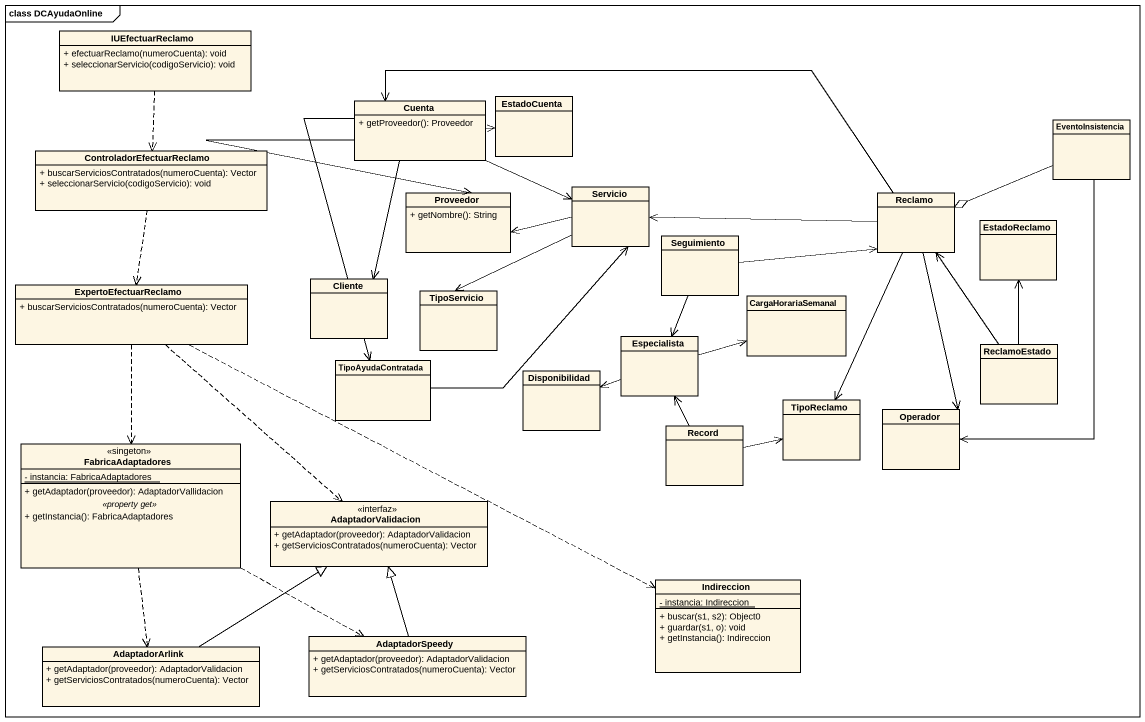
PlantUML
@startuml
mainframe class DCAyudaOnline
hide circle
hide empty members
skinparam classAttributeIconSize 0
class IUEfectuarReclamo {
  + efectuarReclamo(numeroCuenta): void
  + seleccionarServicio(codigoServicio): void
}
class EstadoCuenta
class Cuenta {
  + getProveedor(): Proveedor
}
class EventoInsistencia
class ControladorEfectuarReclamo {
  + buscarServiciosContratados(numeroCuenta): Vector
  + seleccionarServicio(codigoServicio): void
}
class Proveedor {
  + getNombre(): String
}
class Servicio
class Reclamo
class Seguimiento
class EstadoReclamo
class ExpertoEfectuarReclamo {
  + buscarServiciosContratados(numeroCuenta): Vector
}
class Cliente
class TipoServicio
class CargaHorariaSemanal
class TipoAyudaContratada
class Especialista
class ReclamoEstado
class Disponibilidad
class TipoReclamo
class FabricaAdaptadores <<singeton>> {
  {static} - instancia: FabricaAdaptadores
  --
  + getAdaptador(proveedor): AdaptadorVallidacion
  .. <<property get>> ..
  + getInstancia(): FabricaAdaptadores
}
class "Record" as Record_
class Operador
class AdaptadorValidacion <<interfaz>> {
  + getAdaptador(proveedor): AdaptadorValidacion
  + getServiciosContratados(numeroCuenta): Vector
}
class Indireccion {
  {static} - instancia: Indireccion
  + buscar(s1, s2): Object0
  + guardar(s1, o): void
  + getInstancia(): Indireccion
}
class AdaptadorSpeedy {
  + getAdaptador(proveedor): AdaptadorValidacion
  + getServiciosContratados(numeroCuenta): Vector
}
class AdaptadorArlink {
  + getAdaptador(proveedor): AdaptadorValidacion
  + getServiciosContratados(numeroCuenta): Vector
}
IUEfectuarReclamo ..> ControladorEfectuarReclamo
Cuenta -right-> EstadoCuenta
Cuenta --> Proveedor
Cuenta -right-> Servicio
Cuenta --> Cliente
Cuenta --> TipoAyudaContratada
EventoInsistencia -left-o Reclamo
EventoInsistencia --> Operador
ControladorEfectuarReclamo ..> ExpertoEfectuarReclamo
Servicio -left-> Proveedor
Servicio --> TipoServicio
Reclamo -left-> Cuenta
Reclamo -left-> Servicio
Reclamo --> TipoReclamo
Reclamo --> Operador
Seguimiento -right-> Reclamo
Seguimiento --> Especialista
ExpertoEfectuarReclamo ..> FabricaAdaptadores
ExpertoEfectuarReclamo ..> AdaptadorValidacion
ExpertoEfectuarReclamo .right.> Indireccion
TipoAyudaContratada -up-> Servicio
Especialista -right-> CargaHorariaSemanal
Especialista -left-> Disponibilidad
ReclamoEstado -up-> Reclamo
ReclamoEstado -up-> EstadoReclamo
FabricaAdaptadores .right.> AdaptadorSpeedy
FabricaAdaptadores ..> AdaptadorArlink
Record_ -up-> Especialista
Record_ -right-> TipoReclamo
AdaptadorSpeedy -up-|> AdaptadorValidacion
AdaptadorArlink -up-|> AdaptadorValidacion
@enduml
